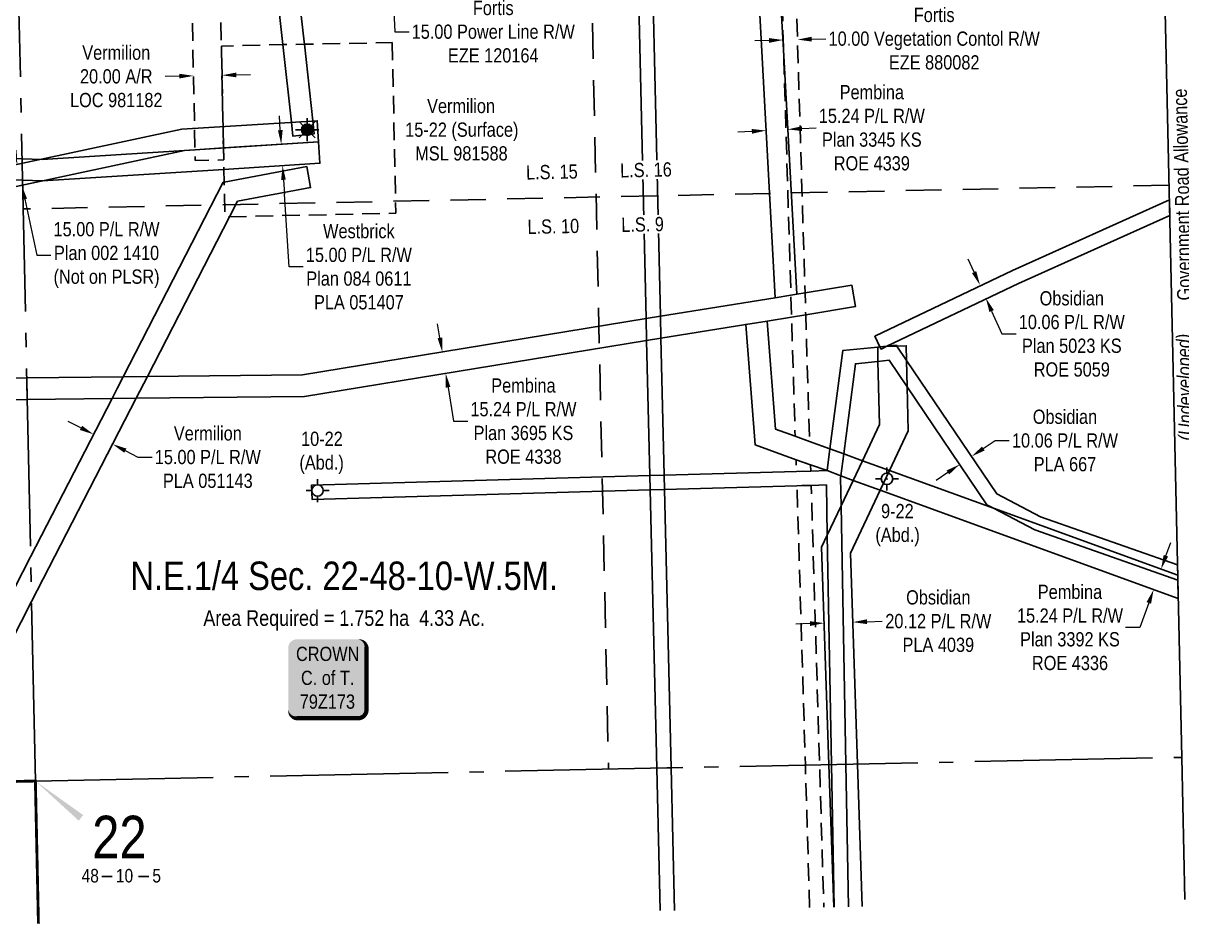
# Model space of a CAD drawing. Extents: x 607428 to 610233, y 5890754 to 5892618.
# Drawn here: x 608382 to 609196, y 5890757 to 5891392 of the extents above; entities that cross this region are included whole.
import ezdxf
from ezdxf.enums import TextEntityAlignment as Align

# ---------------------------------------------------------------- set-up
doc = ezdxf.new("R2010")
doc.units = 0
doc.header["$LTSCALE"] = 5
doc.header["$PDSIZE"] = 0.5
for name, pattern in [('DASHDOT2', [12.7, 6.35, -3.175, 0, -3.175]), ('foc-ACCESSROAD', [3.75, 2.5, -1.25]), ('foc-FLOWLINE', [3.75, 2.5, -1.25]), ('foc-LSD', [8, 5, -3]), ('foc-QUARTERLINE', [33, 25, -3, 2, -3])]:
    doc.linetypes.add(name, pattern=pattern)
doc.layers.get('Defpoints').update_dxf_attribs({"color": 9})
for name, color, linetype in [('10', 1, 'Continuous'), ('9', 3, 'Continuous'), ('AS-OWNER', 7, 'Continuous'), ('AS-WILDLIFE', 131, 'DASHDOT2'), ('C-RW', 13, 'Continuous'), ('C-SYMBOL', 7, 'Continuous'), ('F-AR', 190, 'foc-ACCESSROAD'), ('F-EZE', 190, 'foc-FLOWLINE'), ('F-RW', 190, 'Continuous'), ('F-WS', 190, 'foc-ACCESSROAD'), ('F-WS-S', 8, 'Continuous'), ('L-AREAREQUIRED', 7, 'Continuous'), ('L-ROAD-T', 7, 'Continuous'), ('L-SEC', 7, 'Continuous'), ('L-SECLBL', 7, 'Continuous'), ('L-SECQ', 8, 'foc-QUARTERLINE'), ('L-SECTION-LSD', 7, 'foc-LSD'), ('oil_and_gas_wells_pt', 7, 'Continuous')]:
    doc.layers.add(name, color=color, linetype=linetype)
for name, color, linetype, lineweight in [('C-RW-T', 13, 'Continuous', 9), ('F-AR-T', 190, 'Continuous', 9), ('F-EZE-T', 190, 'Continuous', 9), ('F-RW-T', 190, 'Continuous', 9), ('F-WS-T', 190, 'Continuous', 9), ('T-TEXT', 48, 'Continuous', 18)]:
    doc.layers.add(name, color=color, linetype=linetype, lineweight=lineweight)
doc.styles.add('100L', font='ARIALN.TTF', dxfattribs={"height": 11})
doc.styles.add('175L', font='ARIALN.TTF', dxfattribs={"height": 20})
doc.styles.add('80', font='ARIALN.TTF', dxfattribs={"height": 10})
doc.styles.add('80CG', font='ARIALN.TTF', dxfattribs={"height": 10})
doc.styles.add('80L', font='ARIALN.TTF', dxfattribs={"height": 10})
doc.styles.add('80LS', font='ARIALNI.TTF', dxfattribs={"height": 10})
doc.styles.add('SIMPLEX', font='ARIALN.TTF')
doc.dimstyles.new('Compass 5 000', dxfattribs={"dimscale": 5, "dimtxt": 9, "dimasz": 2, "dimexe": 0.2, "dimexo": 0.0625, "dimgap": 0.5, "dimtad": 0, "dimtih": 1, "dimtoh": 1, "dimzin": 0, "dimdsep": 46, "dimtxsty": '80CG', "dimcen": 0.1, "dimse1": 1, "dimse2": 1, "dimclrd": 256, "dimclrt": 256, "dimaunit": 1, "dimadec": 4, "dimazin": 0, "dimtfac": 0.06, "dimtofl": 0, "dimtmove": 0, "dimatfit": 1, "dimfxl": 0.2, "dimtolj": 1, "dimtzin": 0, "dimlwd": -1, "dimarcsym": 0})

# ---------------------------------------------------------------- blocks, each defined once
blk = doc.blocks.new('L-SECLBL')
at = {"layer": '9', "color": 7}
for p, q in [((-5.08, -27.83), (-12.29, -27.83)), ((20.7, -27.83), (13.5, -27.83))]:
    blk.add_line(p, q, dxfattribs=at)
at = {"layer": '10', "color": 2, "style": 'SIMPLEX'}
blk.add_attdef('SEC', text='', height=30, dxfattribs=at).set_placement((0, 0), align=Align.MIDDLE)
at = {"layer": '10', "color": 5, "style": '80L'}
blk.add_attdef('TWP', text='', height=9.5, dxfattribs=at).set_placement((-14.43, -27.37), align=Align.MIDDLE_RIGHT)
blk.add_attdef('RGE', text='', height=9.5, dxfattribs=at).set_placement((3.62, -27.37), align=Align.MIDDLE_CENTER)
blk.add_attdef('MER', text='', height=9.5, dxfattribs=at).set_placement((23.17, -27.37), align=Align.MIDDLE_LEFT)
blk = doc.blocks.new('*D418')
at = {"layer": 'Defpoints', "color": 0, "transparency": 16777216}
for p in [(608620.56, 5891452.56), (608640.61, 5891437.83), (608621.32, 5891436.9)]:
    blk.add_point(p, dxfattribs=at)
at = {"layer": 'F-EZE-T', "transparency": 16777216}
for p, q in [((608639.37, 5891463.48), (608638.89, 5891473.47)), ((608641.1, 5891427.84), (608643.12, 5891385.85)), ((608643.12, 5891385.85), (608653.12, 5891385.85))]:
    blk.add_line(p, q, dxfattribs=at)
for points in [[(608641.04, 5891463.56), (608637.71, 5891463.4), (608639.86, 5891453.49)], [(608642.76, 5891427.92), (608639.43, 5891427.76), (608640.61, 5891437.83)]]:
    blk.add_solid(points, dxfattribs=at)
at = {"layer": 'F-EZE-T', "transparency": 16777216, "insert": (608712.27, 5891385.85), "char_height": 10, "attachment_point": 5, "style": '80CG'}
blk.add_mtext('\\A1;Fortis\\P15.00 Power Line R/W\\PEZE 120164', dxfattribs=at)
blk = doc.blocks.new('*D419')
at = {"layer": 'Defpoints', "color": 0, "transparency": 16777216}
for p in [(608915.58, 5891394.34), (608925.58, 5891394.64), (608926.01, 5891380.35)]:
    blk.add_point(p, dxfattribs=at)
at = {"layer": 'F-EZE-T', "transparency": 16777216}
for p, q in [((608936, 5891380.65), (608946, 5891380.95)), ((608906.01, 5891379.75), (608896.02, 5891379.45))]:
    blk.add_line(p, q, dxfattribs=at)
for points in [[(608905.96, 5891381.41), (608906.06, 5891378.08), (608916.01, 5891380.05)], [(608935.95, 5891382.31), (608936.05, 5891378.98), (608926.01, 5891380.35)]]:
    blk.add_solid(points, dxfattribs=at)
at = {"layer": 'F-EZE-T', "transparency": 16777216, "insert": (609022.03, 5891380.95), "char_height": 10, "attachment_point": 5, "style": '80CG'}
blk.add_mtext('\\A1;Fortis\\P10.00 Vegetation Contol R/W\\PEZE 880082', dxfattribs=at)
blk = doc.blocks.new('*D422')
at = {"layer": 'Defpoints', "color": 0, "transparency": 16777216}
for p in [(608500.91, 5891393.62), (608520.92, 5891394.03), (608501.71, 5891354.87)]:
    blk.add_point(p, dxfattribs=at)
at = {"layer": 'F-AR-T', "transparency": 16777216}
for p, q in [((608491.71, 5891354.67), (608481.71, 5891354.46)), ((608531.71, 5891355.49), (608541.71, 5891355.7))]:
    blk.add_line(p, q, dxfattribs=at)
for points in [[(608491.68, 5891356.33), (608491.75, 5891353), (608501.71, 5891354.87)], [(608531.68, 5891357.16), (608531.75, 5891353.83), (608521.72, 5891355.29)]]:
    blk.add_solid(points, dxfattribs=at)
at = {"layer": 'F-AR-T', "transparency": 16777216, "insert": (608447.44, 5891354.46), "char_height": 10, "attachment_point": 5, "style": '80CG'}
blk.add_mtext('\\A1;Vermilion\\P20.00 A/R\\PLOC 981182', dxfattribs=at)
blk = doc.blocks.new('GAS')
h = blk.add_hatch(color=255)
h.dxf.hatch_style = 1
edge = h.paths.add_edge_path()
edge.add_arc((0, 0), 0.9, 0, 360)
for p, q in [((-0.81, 0), (-1.62, 0)), ((-0.57, 0.57), (-1.14, 1.14)), ((0, 0.81), (0, 1.62)), ((0.57, 0.57), (1.14, 1.14)), ((1.62, 0), (0.81, 0)), ((-0.57, -0.57), (-1.14, -1.14)), ((0, -0.81), (0, -1.62)), ((1.14, -1.14), (0.57, -0.57))]:
    blk.add_line(p, q)
blk.add_circle((0, 0), 0.8)
blk = doc.blocks.new('Gabd.15d85efd0b')
for p, q in [((-0.81, 0), (-1.62, 0)), ((0, 0.81), (0, 1.62)), ((1.62, 0), (0.81, 0)), ((0, -0.81), (0, -1.62))]:
    blk.add_line(p, q)
blk.add_circle((0, 0), 0.8)
blk = doc.blocks.new('*D432')
at = {"layer": 'C-RW-T', "transparency": 16777216}
for p, q in [((608934.75, 5890969.91), (608924.76, 5890969.58)), ((608974.86, 5890971.26), (608985.4, 5890971.61))]:
    blk.add_line(p, q, dxfattribs=at)
for points in [[(608934.7, 5890971.58), (608934.81, 5890968.24), (608944.75, 5890970.25)], [(608974.8, 5890972.92), (608974.92, 5890969.59), (608964.87, 5890970.92)]]:
    blk.add_solid(points, dxfattribs=at)
at = {"layer": 'Defpoints', "color": 0, "transparency": 16777216}
for p in [(608963.96, 5890997.9), (608943.84, 5890997.22), (608964.87, 5890970.92)]:
    blk.add_point(p, dxfattribs=at)
at = {"layer": 'C-RW-T', "transparency": 16777216, "insert": (609024.94, 5890971.61), "char_height": 10, "attachment_point": 5, "style": '80CG'}
blk.add_mtext('\\A1;Obsidian\\P20.12 P/L R/W\\PPLA 4039', dxfattribs=at)
blk = doc.blocks.new('*D435')
at = {"layer": 'Defpoints', "color": 0, "transparency": 16777216}
for p in [(608483.66, 5891204.24), (608497.01, 5891197.37), (608444.89, 5891096.03)]:
    blk.add_point(p, dxfattribs=at)
at = {"layer": 'F-RW-T', "transparency": 16777216}
for p, q in [((608422.65, 5891107.47), (608413.76, 5891112.04)), ((608453.79, 5891091.46), (608462.68, 5891086.89)), ((608462.68, 5891086.89), (608472.68, 5891086.89))]:
    blk.add_line(p, q, dxfattribs=at)
for points in [[(608423.42, 5891108.95), (608421.89, 5891105.99), (608431.55, 5891102.9)], [(608454.55, 5891092.94), (608453.02, 5891089.98), (608444.89, 5891096.03)]]:
    blk.add_solid(points, dxfattribs=at)
at = {"layer": 'F-RW-T', "transparency": 16777216, "insert": (608511.76, 5891086.89), "char_height": 10, "attachment_point": 5, "style": '80CG'}
blk.add_mtext('\\A1;Vermilion\\P15.00 P/L R/W\\PPLA 051143', dxfattribs=at)
blk = doc.blocks.new('*D436')
at = {"layer": 'Defpoints', "color": 0, "transparency": 16777216}
for p in [(608443.91, 5891299.15), (608563.33, 5891306.75), (608444.86, 5891284.17)]:
    blk.add_point(p, dxfattribs=at)
at = {"layer": 'F-RW-T', "transparency": 16777216}
for p, q in [((608562.7, 5891316.73), (608562.06, 5891326.71)), ((608564.92, 5891281.79), (608565.55, 5891271.81)), ((608568.8, 5891220.67), (608565.55, 5891271.81)), ((608578.8, 5891220.67), (608568.8, 5891220.67))]:
    blk.add_line(p, q, dxfattribs=at)
for points in [[(608564.36, 5891316.83), (608561.03, 5891316.62), (608563.33, 5891306.75)], [(608566.58, 5891281.89), (608563.26, 5891281.68), (608564.28, 5891291.77)]]:
    blk.add_solid(points, dxfattribs=at)
at = {"layer": 'F-RW-T', "transparency": 16777216, "insert": (608617.89, 5891220.67), "char_height": 10, "attachment_point": 5, "style": '80CG'}
blk.add_mtext('\\A1;Westbrick\\P15.00 P/L R/W\\PPlan 084 0611\\PPLA 051407', dxfattribs=at)
blk = doc.blocks.new('*D440')
at = {"layer": 'C-RW-T', "transparency": 16777216}
for p, q in [((609056.55, 5891092.96), (609064.83, 5891098.55)), ((609064.83, 5891098.55), (609074.83, 5891098.55)), ((609031.63, 5891076.14), (609023.34, 5891070.54))]:
    blk.add_line(p, q, dxfattribs=at)
for points in [[(609055.61, 5891094.34), (609057.48, 5891091.58), (609048.26, 5891087.36)], [(609030.69, 5891077.52), (609032.56, 5891074.76), (609039.91, 5891081.73)]]:
    blk.add_solid(points, dxfattribs=at)
at = {"layer": 'Defpoints', "color": 0, "transparency": 16777216}
for p in [(609048.26, 5891087.36), (609041.6, 5891079.24), (609049.94, 5891084.87)]:
    blk.add_point(p, dxfattribs=at)
at = {"layer": 'C-RW-T', "transparency": 16777216, "insert": (609113.92, 5891098.55), "char_height": 10, "attachment_point": 5, "style": '80CG'}
blk.add_mtext('\\A1;Obsidian\\P10.06 P/L R/W\\PPLA 667', dxfattribs=at)
blk = doc.blocks.new('*D441')
at = {"layer": 'Defpoints', "color": 0, "transparency": 16777216}
for p in [(609178.96, 5891009.07), (609173.76, 5890994.75), (609176.22, 5890993.86)]:
    blk.add_point(p, dxfattribs=at)
at = {"layer": 'F-RW-T', "transparency": 16777216}
for p, q in [((609184.84, 5891017.58), (609188.25, 5891026.98)), ((609172.81, 5890984.46), (609166.52, 5890967.15)), ((609166.52, 5890967.15), (609156.52, 5890967.15))]:
    blk.add_line(p, q, dxfattribs=at)
for points in [[(609183.27, 5891018.14), (609186.4, 5891017.01), (609181.42, 5891008.18)], [(609171.24, 5890985.03), (609174.38, 5890983.89), (609176.22, 5890993.86)]]:
    blk.add_solid(points, dxfattribs=at)
at = {"layer": 'F-RW-T', "transparency": 16777216, "insert": (609117.44, 5890967.15), "char_height": 10, "attachment_point": 5, "style": '80CG'}
blk.add_mtext('\\A1;Pembina\\P15.24 P/L R/W\\PPlan 3392 KS\\PROE 4336', dxfattribs=at)
blk = doc.blocks.new('*D443')
at = {"layer": 'Defpoints', "color": 0, "transparency": 16777216}
for p in [(608682.47, 5891161.82), (608678.9, 5891145.82), (608684.93, 5891146.81)]:
    blk.add_point(p, dxfattribs=at)
at = {"layer": 'F-RW-T', "transparency": 16777216}
for p, q in [((608674.82, 5891170.7), (608673.21, 5891180.57)), ((608680.51, 5891135.95), (608684.4, 5891112.18)), ((608684.4, 5891112.18), (608694.4, 5891112.18))]:
    blk.add_line(p, q, dxfattribs=at)
for points in [[(608676.47, 5891170.97), (608673.18, 5891170.44), (608676.44, 5891160.84)], [(608682.16, 5891136.22), (608678.87, 5891135.69), (608678.9, 5891145.82)]]:
    blk.add_solid(points, dxfattribs=at)
at = {"layer": 'F-RW-T', "transparency": 16777216, "insert": (608733.49, 5891112.18), "char_height": 10, "attachment_point": 5, "style": '80CG'}
blk.add_mtext('\\A1;Pembina\\P15.24 P/L R/W\\PPlan 3695 KS\\PROE 4338', dxfattribs=at)
blk = doc.blocks.new('*D444')
at = {"layer": 'Defpoints', "color": 0, "transparency": 16777216}
for p in [(608918.81, 5891323.77), (608903.61, 5891322.94), (608919.17, 5891317.24)]:
    blk.add_point(p, dxfattribs=at)
at = {"layer": 'F-RW-T', "transparency": 16777216}
for p, q in [((608893.98, 5891315.86), (608884, 5891315.31)), ((608929.16, 5891317.79), (608939.14, 5891318.34))]:
    blk.add_line(p, q, dxfattribs=at)
for points in [[(608893.89, 5891317.53), (608894.07, 5891314.2), (608903.97, 5891316.41)], [(608929.06, 5891319.45), (608929.25, 5891316.12), (608919.17, 5891317.24)]]:
    blk.add_solid(points, dxfattribs=at)
at = {"layer": 'F-RW-T', "transparency": 16777216, "insert": (608978.23, 5891318.34), "char_height": 10, "attachment_point": 5, "style": '80CG'}
blk.add_mtext('\\A1;Pembina\\P15.24 P/L R/W\\PPlan 3345 KS\\PROE 4339', dxfattribs=at)
blk = doc.blocks.new('*D447')
at = {"layer": 'C-RW-T', "transparency": 16777216}
for p, q in [((609050.1, 5891216.93), (609046, 5891226.06)), ((609062.41, 5891189.54), (609069.63, 5891173.46)), ((609069.63, 5891173.46), (609079.63, 5891173.46))]:
    blk.add_line(p, q, dxfattribs=at)
for points in [[(609051.62, 5891217.62), (609048.58, 5891216.25), (609054.2, 5891207.81)], [(609063.93, 5891190.22), (609060.89, 5891188.85), (609058.31, 5891198.66)]]:
    blk.add_solid(points, dxfattribs=at)
at = {"layer": 'Defpoints', "color": 0, "transparency": 16777216}
for p in [(609088.26, 5891223.12), (609092.37, 5891213.96), (609058.31, 5891198.66)]:
    blk.add_point(p, dxfattribs=at)
at = {"layer": 'C-RW-T', "transparency": 16777216, "insert": (609118.72, 5891173.46), "char_height": 10, "attachment_point": 5, "style": '80CG'}
blk.add_mtext('\\A1;Obsidian\\P10.06 P/L R/W\\PPlan 5023 KS\\PROE 5059', dxfattribs=at)
blk = doc.blocks.new('*U493')
h = blk.add_hatch(color=255)
edge = h.paths.add_edge_path()
edge.add_line((-21.5, -28.5), (21.5, -28.5))
edge.add_arc((21.5, -22.5), 6, 270, 360)
edge.add_line((27.5, -22.5), (27.5, 21))
edge.add_arc((21.5, 21), 6, 0, 90)
edge.add_line((21.5, 27), (-21.5, 27))
edge.add_arc((-21.5, 21), 6, 90, 180)
edge.add_line((-27.5, 21), (-27.5, -22.5))
edge.add_arc((-21.5, -22.5), 6, 180, 270)
at = {"color": 14, "flags": 128}
blk.add_lwpolyline([(-21.5, -28.5, 3, 3, 0), (21.5, -28.5, 3, 3, 0.414214), (27.5, -22.5, 3, 3, 0), (27.5, 21, 3, 0, 0.414214), (21.5, 27, 0, 0, 0), (-21.5, 27, 0, 0, 0.414214), (-27.5, 21, 0, 0, 0), (-27.5, -22.5, 0, 3, 0.414214)], format="xyseb", close=True, dxfattribs=at)
blk.add_lwpolyline([(-8.09, -15.59, 0, 7.5, 0), (0, 0, 0, 0, 0)], format="xyseb", dxfattribs=at)
at = {"color": 14, "style": '80'}
blk.add_attdef('ENTER_TEXT_001', (-26.85, -4.92), '', height=10, dxfattribs=at)
blk = doc.blocks.new('*D500')
at = {"layer": 'Defpoints', "color": 0, "transparency": 16777216}
for p in [(608431.66, 5891304.1), (608434.79, 5891289.47), (608381.06, 5891277.98)]:
    blk.add_point(p, dxfattribs=at)
at = {"layer": 'F-RW-T', "transparency": 16777216}
for p, q in [((608375.84, 5891302.39), (608373.75, 5891312.17)), ((608383.15, 5891268.2), (608391.55, 5891228.93)), ((608391.55, 5891228.93), (608401.55, 5891228.93))]:
    blk.add_line(p, q, dxfattribs=at)
for points in [[(608377.47, 5891302.74), (608374.21, 5891302.05), (608377.93, 5891292.61)], [(608384.78, 5891268.55), (608381.52, 5891267.85), (608381.06, 5891277.98)]]:
    blk.add_solid(points, dxfattribs=at)
at = {"layer": 'F-RW-T', "transparency": 16777216, "insert": (608440.63, 5891228.93), "char_height": 10, "attachment_point": 5, "style": '80CG'}
blk.add_mtext('\\A1;15.00 P/L R/W\\PPlan 002 1410\\P(Not on PLSR)', dxfattribs=at)

msp = doc.modelspace()

# ---------------------------------------------------------------- linework, layer by layer
at = {"layer": 'AS-WILDLIFE', "const_width": 2, "flags": 128}
msp.add_lwpolyline([(607565.037, 5891741.798), (607567.128, 5891647.301), (607584.158, 5890842.597), (608390.63, 5890859.269), (608392.769, 5890759.052)], dxfattribs=at)
at = {"layer": 'C-RW'}
for points in [[(608832.573, 5891064.138), (608837.297, 5890868.487), (608827.13, 5890868.276), (608822.486, 5891063.853), (608822.247, 5891073.916), (608819.992, 5891168.917), (608819.656, 5891184.272), (608813.579, 5891446.186), (608813.347, 5891456.19), (608813.218, 5891461.758), (608812.88, 5891476.32), (608808.329, 5891672.44), (608818.372, 5891672.649), (608822.92, 5891476.806), (608823.258, 5891462.238), (608823.387, 5891456.675), (608823.619, 5891446.672), (608829.674, 5891185.91), (608830.004, 5891170.54), (608832.33, 5891074.201), (608832.573, 5891064.138)], [(608988.891, 5891164.928), (608984.695, 5891162.81), (608983.935, 5891164.432), (608980.373, 5891171.869), (609076.964, 5891218.039), (609187.291, 5891267.632), (609187.532, 5891256.714), (609081.281, 5891208.976), (608988.891, 5891164.928)]]:
    msp.add_lwpolyline(points, close=True, dxfattribs=at)
for points in [[(608951.714, 5890770.705), (608949.893, 5890870.817), (608946.96, 5891032.06), (608946.318, 5891067.352), (608935.649, 5891067.05), (608925.646, 5891066.768), (608832.573, 5891064.138), (608822.486, 5891063.853), (608584.997, 5891057.152), (608584.712, 5891067.213), (608822.247, 5891073.916), (608832.33, 5891074.201), (608925.345, 5891076.825), (608935.346, 5891077.107), (608946.818, 5891077.425), (608948.797, 5891092.659), (608957.776, 5891161.797), (608982.34, 5891164.272), (608983.935, 5891164.432), (608988.891, 5891164.928), (608995.457, 5891165.592), (608995.872, 5891164.978), (609002.689, 5891154.877), (609065.991, 5891061.088), (609096.753, 5891044.995), (609192.934, 5891011.166), (609193.093, 5891003.938), (609193.171, 5891000.413), (609092.73, 5891035.741), (609063.698, 5891050.928), (609059.071, 5891053.349), (609003.114, 5891136.254), (608990.48, 5891154.974), (608982.569, 5891154.177), (608966.73, 5891152.583), (608958.49, 5891089.139), (608956.48, 5891073.659), (608956.296, 5891072.247), (608956.653, 5891052.619), (608959.956, 5890871.025), (608961.777, 5890770.914)], [(608829.549, 5890768.158), (608827.13, 5890868.276), (608837.297, 5890868.487), (608839.702, 5890768.369)]]:
    msp.add_lwpolyline(points, dxfattribs=at)
at = {"layer": 'C-RW', "flags": 128}
msp.add_lwpolyline([(608951.437, 5890770.699), (608948.081, 5890870.78), (608942.957, 5891023.569), (608946.96, 5891032.06), (608956.653, 5891052.619), (608965.096, 5891070.529), (608971.621, 5891084.369), (608983.583, 5891109.744), (608982.569, 5891154.177), (608982.34, 5891164.272), (608983.935, 5891164.432), (608988.891, 5891164.928), (608995.872, 5891164.978), (609002.455, 5891165.128), (609002.689, 5891154.877), (609003.114, 5891136.254), (609003.817, 5891105.456), (608990.623, 5891077.468), (608984.099, 5891063.628), (608963.24, 5891019.384), (608968.209, 5890871.196), (608971.565, 5890771.118)], dxfattribs=at)
at = {"layer": 'F-AR', "flags": 128}
msp.add_lwpolyline([(608522.772, 5891304.167), (608522.945, 5891295.803), (608502.938, 5891295.39), (608502.783, 5891302.895), (608501.284, 5891375.416), (608500.135, 5891431.043), (608499.929, 5891441.049), (608519.923, 5891442.014), (608520.13, 5891432.009), (608521.292, 5891375.829), (608522.772, 5891304.167)], close=True, dxfattribs=at)
at = {"layer": 'F-EZE', "flags": 128}
for points in [[(608923.882, 5891451.266), (608931.343, 5891202.342), (608931.804, 5891186.984), (608934.475, 5891097.861), (608924.355, 5891101.536), (608921.843, 5891185.364), (608921.382, 5891200.717), (608916.342, 5891368.872), (608913.88, 5891451.034), (608911.846, 5891450.936), (608911.299, 5891460.926), (608923.575, 5891461.519), (608923.882, 5891451.266)], [(608935.129, 5891081.414), (608935.347, 5891077.105), (608925.345, 5891076.822), (608924.969, 5891085.104), (608935.129, 5891081.414)]]:
    msp.add_lwpolyline(points, close=True, dxfattribs=at)
msp.add_lwpolyline([(608934.531, 5890770.346), (608931.531, 5890870.437), (608925.646, 5891066.768), (608935.649, 5891067.051), (608941.535, 5890870.644), (608944.535, 5890770.555)], dxfattribs=at)
at = {"layer": 'F-RW'}
for points in [[(608374.236, 5891627.691), (608461.747, 5891566.592), (608566.732, 5891493.314), (608569.906, 5891464.581), (608571.493, 5891450.22), (608572.121, 5891444.534), (608573.222, 5891434.572), (608579.399, 5891378.668), (608579.578, 5891377.034), (608585.477, 5891323.163), (608586.473, 5891314.074), (608586.473, 5891314.074), (608571.573, 5891312.44), (608570.504, 5891322.21), (608564.531, 5891376.826), (608558.218, 5891433.848), (608557.115, 5891443.809), (608556.484, 5891449.504), (608554.895, 5891463.856), (608552.562, 5891484.923), (608453.159, 5891554.295), (608374.633, 5891609.14)], [(608911.846, 5891450.936), (608916.342, 5891368.872), (608925.518, 5891201.395), (608921.382, 5891200.717), (608921.382, 5891200.717), (608910.406, 5891198.92), (608896.638, 5891450.202)], [(608253.51, 5890756.792), (608305.347, 5890857.5), (608338.003, 5890920.941), (608387.307, 5891016.832), (608444.528, 5891128.139), (608448.153, 5891135.19), (608452.386, 5891143.421), (608522.664, 5891280.069), (608523.268, 5891280.183), (608581.226, 5891291.122), (608584.009, 5891276.374), (608532.655, 5891266.681), (608527.089, 5891255.859), (608469.358, 5891143.604), (608461.5, 5891128.326), (608387.98, 5890985.326), (608351.349, 5890914.075), (608322.408, 5890857.854), (608270.427, 5890756.864)]]:
    msp.add_lwpolyline(points, dxfattribs=at)
for points in [[(608384.614, 5891142.688), (608384.939, 5891127.484), (608237.888, 5891125.958), (608161.056, 5891125.157), (608131.924, 5891137.119), (607990.962, 5891195), (607966.618, 5891205.064), (607597.019, 5891356.183), (607596.657, 5891356.378), (607591.095, 5891358.652), (607586.925, 5891361.063), (607573.015, 5891369.161), (607572.679, 5891385.047), (607572.635, 5891387.103), (607582.827, 5891381.183), (607586.532, 5891379.031), (607596.666, 5891373.143), (607597.94, 5891372.404), (607865.158, 5891262.951), (607909.382, 5891244.847), (607992.98, 5891210.674), (608017.43, 5891200.595), (608163.899, 5891140.447), (608384.614, 5891142.688)], [(608381.32, 5891296.607), (608395.491, 5891296.073), (608495.408, 5891302.427), (608502.783, 5891302.895), (608522.772, 5891304.167), (608589.538, 5891308.414), (608590.491, 5891293.435), (608523.083, 5891289.147), (608395.686, 5891281.046), (608381.642, 5891281.575), (607984.516, 5891296.548), (607918.545, 5891299.039), (607919.111, 5891314.035), (607984.187, 5891311.579), (608381.32, 5891296.607)], [(608819.992, 5891168.917), (608579.621, 5891129.574), (608461.5, 5891128.326), (608444.528, 5891128.139), (608384.939, 5891127.484), (608384.614, 5891142.688), (608452.386, 5891143.421), (608469.358, 5891143.604), (608578.356, 5891144.786), (608819.656, 5891184.272), (608829.674, 5891185.91), (608910.406, 5891198.92), (608921.382, 5891200.717), (608925.518, 5891201.395), (608931.343, 5891202.342), (608964.278, 5891207.692), (608966.69, 5891192.662), (608931.804, 5891186.984), (608921.843, 5891185.364), (608904.704, 5891182.574), (608889.607, 5891180.176), (608830.004, 5891170.54), (608819.992, 5891168.917)], [(609193.171, 5891000.413), (609193.453, 5890987.603), (608984.099, 5891063.628), (608965.096, 5891070.529), (608956.48, 5891073.659), (608946.818, 5891077.425), (608935.129, 5891081.415), (608924.969, 5891085.105), (608896.213, 5891095.547), (608889.607, 5891180.176), (608904.704, 5891182.574), (608910.64, 5891106.518), (608924.355, 5891101.536), (608934.475, 5891097.861), (608948.797, 5891092.659), (608958.49, 5891089.139), (608971.621, 5891084.369), (608990.623, 5891077.468), (609063.698, 5891050.928), (609193.093, 5891003.938), (609193.171, 5891000.413)]]:
    msp.add_lwpolyline(points, close=True, dxfattribs=at)
at = {"layer": 'F-RW', "flags": 128}
msp.add_lwpolyline([(607579.834, 5891045.801), (607580.167, 5891027.21), (607726.579, 5891138.053), (608495.408, 5891302.427), (608589.538, 5891308.413), (608588.619, 5891323.362), (608493.405, 5891317.301), (607720.153, 5891151.997)], close=True, dxfattribs=at)
at = {"layer": 'F-WS', "flags": 128}
msp.add_lwpolyline([(608641.33, 5891378.31), (608643.811, 5891258.271), (608527.089, 5891255.859), (608523.772, 5891255.79), (608523.268, 5891280.183), (608523.083, 5891289.147), (608522.945, 5891295.803), (608522.772, 5891304.167), (608521.292, 5891375.829), (608564.531, 5891376.826), (608579.578, 5891377.034), (608641.33, 5891378.31)], close=True, dxfattribs=at)
at = {"layer": 'L-SEC'}
for p, q in [((609195.91, 5890875.917), (609178.215, 5891680.161)), ((609198.117, 5890775.982), (609195.91, 5890875.917))]:
    msp.add_line(p, q, dxfattribs=at)
at = {"layer": 'L-SECLBL', "flags": 128}
msp.add_lwpolyline([(608390.63, 5890859.269, 0, 4.998, 0), (608422.644, 5890833.366, 0, 0, 0)], format="xyseb", dxfattribs=at)
at = {"layer": 'L-SECQ'}
for p, q in [((608390.63, 5890859.269), (608373.473, 5891663.401)), ((608390.63, 5890859.269), (609195.91, 5890875.917)), ((607584.158, 5890842.597), (608390.63, 5890859.269)), ((608392.769, 5890759.052), (608390.63, 5890859.269))]:
    msp.add_line(p, q, dxfattribs=at)
at = {"layer": 'L-SECTION-LSD'}
for p, q in [((608775.844, 5891671.781), (608793.27, 5890867.593)), ((609187.063, 5891278.039), (608382.051, 5891261.335))]:
    msp.add_line(p, q, dxfattribs=at)
at = {"layer": 'oil_and_gas_wells_pt'}
for p in [(608581.563, 5891316.987), (608988.886, 5891071.616)]:
    msp.add_point(p, dxfattribs=at)

# ---------------------------------------------------------------- block references
at = {"layer": 'AS-OWNER', "color": 5}
ref = msp.add_blockref('*U493', (608595.763, 5890931.857), dxfattribs=dict(at, xscale=0.9995950000000001, yscale=0.9995950000000001, zscale=0.9995950000000001))
ref.add_attrib('ENTER_TEXT_001', 'CROWN', (608573.712, 5890943.624), dxfattribs={"layer": '0', "color": 14, "height": 9.996, "style": '80'})
ref.add_attrib('ENTER_TEXT_002', 'C. of T.', (608577.206, 5890926.787), dxfattribs={"layer": '0', "color": 14, "height": 9.996, "style": '80'})
ref.add_attrib('ENTER_TEXT_003', '79Z173', (608576.354, 5890910.086), dxfattribs={"layer": '0', "color": 14, "height": 9.996, "style": '80'})
at = {"layer": 'F-WS-S', "xscale": 5.00000000000002, "yscale": 5.00000000000002, "zscale": 5.00000000000002}
for name, p in [('GAS', (608581.563, 5891316.987)), ('Gabd.15d85efd0b', (608988.886, 5891071.616)), ('Gabd.15d85efd0b', (608588.855, 5891063.413))]:
    msp.add_blockref(name, p, dxfattribs=at)
at = {"layer": 'L-SECLBL', "xscale": 0.9995950000000001, "yscale": 0.9995950000000001, "zscale": 0.9995950000000001}
msp.add_blockref('L-SECLBL', (608449.651, 5890820.086), dxfattribs=at).add_auto_attribs({'SEC': '22', 'TWP': '48', 'RGE': '10', 'MER': '5'})

# ---------------------------------------------------------------- texts
at = {"layer": 'C-SYMBOL', "color": 3, "style": '175L'}
msp.add_text('N.E.1/4 Sec. 22-48-10-W.5M.', height=19.9919, dxfattribs=at).set_placement((608607.548, 5890987.512), align=Align.BOTTOM_CENTER)
at = {"layer": 'F-WS-T', "char_height": 9.99595, "attachment_point": 1, "style": '80L'}
for s, insert in [('\\pi1.5671;10-22 \\P\\pi0.39431;(Abd.)', (608575.719, 5891104.797)), ('\\pi4.3661;9-22 \\P\\pi0.39431;(Abd.)', (608980.353, 5891053.985))]:
    msp.add_mtext_dynamic_manual_height_columns(s, width=30.58556, gutter_width=49.98, heights=[0], dxfattribs=dict(at, insert=insert))
at = {"layer": 'L-AREAREQUIRED', "color": 5, "style": '100L'}
msp.add_text('Area Required = 1.752 ha  4.33 Ac.', height=10.99555, dxfattribs=at).set_placement((608607.548, 5890965.021), align=Align.BOTTOM_CENTER)
at = {"layer": 'L-ROAD-T', "style": '80L'}
msp.add_text('Government Road Allowance', height=9.99595, rotation=91.260413, dxfattribs=at).set_placement((609196.162, 5891271.446), align=Align.MIDDLE_CENTER)
at = {"layer": 'T-TEXT', "style": '80LS'}
msp.add_text('(Undeveloped)', height=9.99595, rotation=91.260413, dxfattribs=at).set_placement((609197.945, 5891136.034), align=Align.MIDDLE_CENTER)

# ---------------------------------------------------------------- dimensions: what is measured, and where the dimension line sits
at = {"layer": 'C-RW-T'}
for base, p1, p2, angle, text, picture, middle in [((609058.314, 5891198.657), (609088.259, 5891223.116), (609092.373, 5891213.96), 294.194072, 'Obsidian\\P10.06 P/L R/W\\PPlan 5023 KS\\PROE 5059', '*D447', (609118.721, 5891173.459)), ((608964.865, 5890970.92), (608943.841, 5890997.221), (608963.961, 5890997.896), 1.92039, 'Obsidian\\P20.12 P/L R/W\\PPLA 4039', '*D432', (609024.937, 5890971.609))]:
    dim = msp.add_linear_dim(base=base, p1=p1, p2=p2, angle=angle, text=text, dimstyle='Compass 5 000', dxfattribs=at)
    dim.commit()
    dim.dimension.update_dxf_attribs({"geometry": picture, "text_midpoint": middle, "dimtype": 161})
dim = msp.add_aligned_dim(p1=(609041.597, 5891079.238), p2=(609049.94, 5891084.869), distance=3.008, text='Obsidian\\P10.06 P/L R/W\\PPLA 667', dimstyle='Compass 5 000', dxfattribs=at)
dim.commit()
dim.dimension.update_dxf_attribs({"geometry": '*D440', "text_midpoint": (609113.921, 5891098.551)})
at = {"layer": 'F-AR-T'}
dim = msp.add_linear_dim(base=(608501.709, 5891354.875), p1=(608520.915, 5891394.034), p2=(608500.908, 5891393.62), angle=181.183433, text='Vermilion\\P20.00 A/R\\PLOC 981182', dimstyle='Compass 5 000', dxfattribs=at)
dim.commit()
dim.dimension.update_dxf_attribs({"geometry": '*D422', "text_midpoint": (608447.443, 5891354.462), "dimtype": 161})
at = {"layer": 'F-EZE-T'}
for base, p1, p2, angle, text, picture, middle in [((608640.613, 5891437.829), (608620.565, 5891452.562), (608621.322, 5891436.897), 272.766288, 'Fortis\\P15.00 Power Line R/W\\PEZE 120164', '*D418', (608712.265, 5891385.848)), ((608926.008, 5891380.346), (608915.579, 5891394.336), (608925.58, 5891394.636), 1.716827, 'Fortis\\P10.00 Vegetation Contol R/W\\PEZE 880082', '*D419', (609022.026, 5891380.945))]:
    dim = msp.add_linear_dim(base=base, p1=p1, p2=p2, angle=angle, text=text, dimstyle='Compass 5 000', dxfattribs=at)
    dim.commit()
    dim.dimension.update_dxf_attribs({"geometry": picture, "text_midpoint": middle, "dimtype": 161})
at = {"layer": 'F-RW-T'}
for base, p1, p2, angle, text, picture, middle in [((608919.171, 5891317.242), (608903.611, 5891322.941), (608918.813, 5891323.774), 3.136145, 'Pembina\\P15.24 P/L R/W\\PPlan 3345 KS\\PROE 4339', '*D444', (608978.227, 5891318.336)), ((608381.061, 5891277.98), (608431.656, 5891304.101), (608434.785, 5891289.466), 282.06803, '15.00 P/L R/W\\PPlan 002 1410\\P(Not on PLSR)', '*D500', (608440.634, 5891228.93)), ((608444.892, 5891096.033), (608483.663, 5891204.236), (608497.01, 5891197.372), 332.783872, 'Vermilion\\P15.00 P/L R/W\\PPLA 051143', '*D435', (608511.764, 5891086.886)), ((608678.896, 5891145.823), (608682.472, 5891161.823), (608684.929, 5891146.81), 279.295514, 'Pembina\\P15.24 P/L R/W\\PPlan 3695 KS\\PROE 4338', '*D443', (608733.489, 5891112.182)), ((609176.224, 5890993.86), (609178.959, 5891009.071), (609173.76, 5890994.755), 250.041985, 'Pembina\\P15.24 P/L R/W\\PPlan 3392 KS\\PROE 4336', '*D441', (609117.438, 5890967.149))]:
    dim = msp.add_linear_dim(base=base, p1=p1, p2=p2, angle=angle, text=text, dimstyle='Compass 5 000', dxfattribs=at)
    dim.commit()
    dim.dimension.update_dxf_attribs({"geometry": picture, "text_midpoint": middle, "dimtype": 161})
dim = msp.add_linear_dim(base=(608563.331, 5891306.746), p1=(608444.86, 5891284.172), p2=(608443.907, 5891299.152), angle=93.638727, text='Westbrick\\P15.00 P/L R/W\\PPlan 084 0611\\PPLA 051407', dimstyle='Compass 5 000', override={"dimtmove": 1}, dxfattribs=at)
dim.commit()
dim.dimension.update_dxf_attribs({"geometry": '*D436', "text_midpoint": (608579.619, 5891220.671), "dimtype": 161})

# ---------------------------------------------------------------- next in the draw order: texts
at = {"layer": 'L-SECTION-LSD', "attachment_point": 1, "rotation": 1.241375, "style": '100L', "bg_fill": 3, "box_fill_scale": 1.15, "bg_fill_color": 256, "bg_fill_transparency": 0}
for s, width, insert, char_height in [('\\pi1.84506;L.S. 15', 36.84452, (608733.377, 5891291.905), 9.99595), ('L.S. 16', 36.92648, (608801.292, 5891293.377), 9.996), ('\\pi2.02826;L.S. 10', 36.93908, (608734.206, 5891253.645), 9.99595), ('L.S. 9', 30.51492, (608802.122, 5891255.117), 9.996)]:
    msp.add_mtext_dynamic_manual_height_columns(s, width=width, gutter_width=54.978, heights=[0], dxfattribs=dict(at, insert=insert, char_height=char_height))

# ---------------------------------------------------------------- next in the draw order: texts
at = {"layer": 'F-WS-T', "insert": (608649.763, 5891338.712), "char_height": 9.99595, "attachment_point": 1, "style": '80L'}
msp.add_mtext_dynamic_manual_height_columns('\\pi16.04964;Vermilion\\P\\pi0.66365;15-22 (Surface)\\P\\pi7.69695;MSL 981588', width=78.96296, gutter_width=49.98, heights=[0], dxfattribs=at)

doc.saveas('drawing.dxf')
